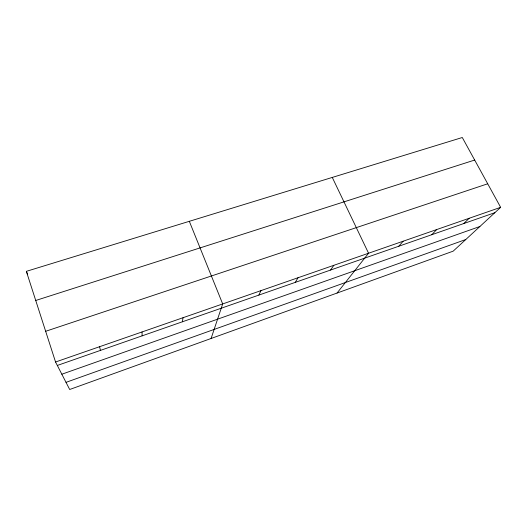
<?xml version="1.0" encoding="UTF-8"?>
<svg xmlns="http://www.w3.org/2000/svg" width="527" height="527" viewBox="0 0 527 527"><rect width="100%" height="100%" fill="white"/><g stroke="black" fill="none" stroke-linecap="round" stroke-linejoin="round"><path stroke-width="0.79" d="M182.349 321.806L183.067 317.695M211.09 338.486L222.684 303.927L189.325 221.314M258.862 295.094L260.977 290.621M295.272 282.38L298.018 277.749M330.521 270.068L333.861 265.298M337.043 293.052L368.564 253.237L332.28 177.421M398.761 246.247L403.181 241.208M431.791 234.713L436.699 229.561M463.8 223.54L469.175 218.277M500.65 207.335L453.18 251.155L69.689 389.493L55.552 362.009L26.35 271.346L462.291 137.507L500.65 207.335L55.552 362.009M66.013 382.352L465.789 239.522M61.83 374.216L479.899 226.491M57.324 365.455L494.84 212.697M45.658 331.292L487.712 183.785M35.731 300.476L474.675 160.05M26.35 271.346L27.648 274.238M99.577 346.707L100.459 350.396M142.053 331.951L142.112 335.857"/></g></svg>
